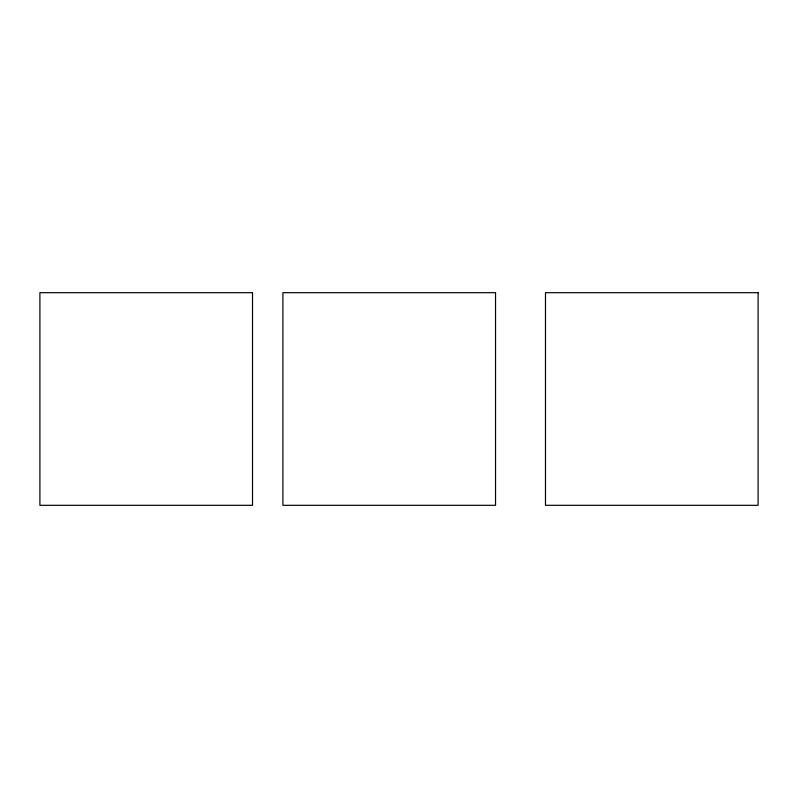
<?xml version="1.0" encoding="UTF-8"?>
<svg xmlns="http://www.w3.org/2000/svg" width="798" height="798" viewBox="0 0 798 798"><rect width="100%" height="100%" fill="white"/><g stroke="black" fill="none" stroke-linecap="round" stroke-linejoin="round"><path stroke-width="1.2" d="M252.517 292.686L39.9 292.686L39.9 505.314L252.517 505.314L252.517 292.686M495.538 292.686L282.911 292.686L282.911 505.314L495.538 505.314L495.538 292.686M758.1 292.686L545.483 292.686L545.483 505.314L758.1 505.314L758.1 292.686"/></g></svg>
